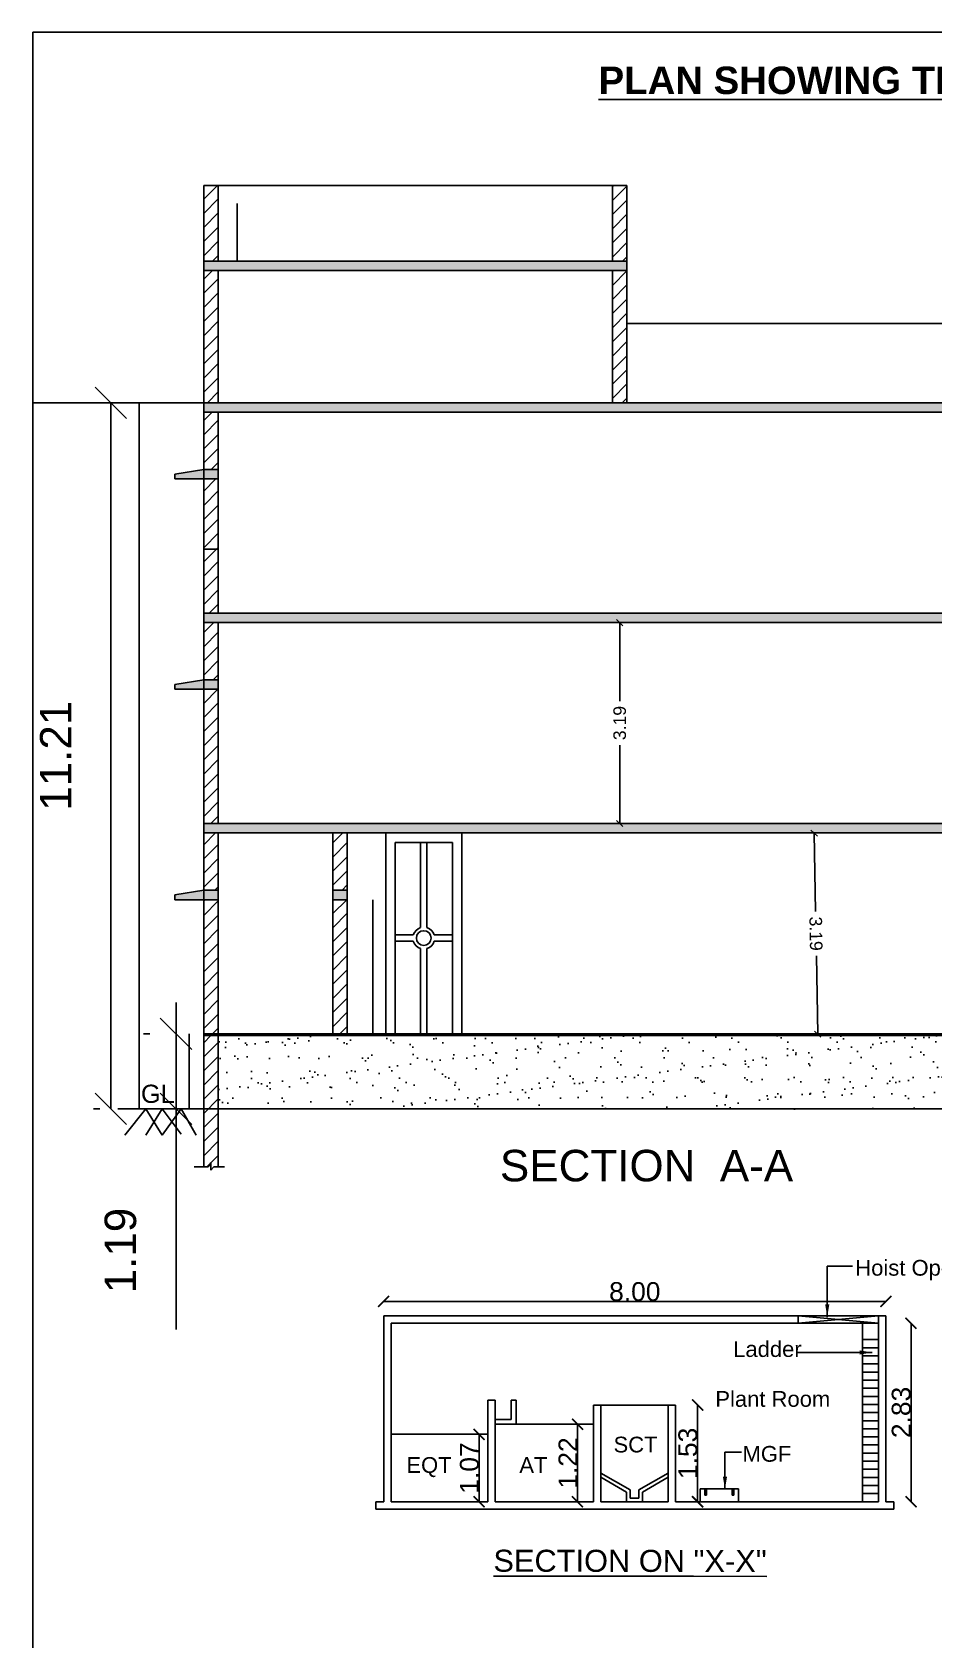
# Model space of a CAD drawing. Header units: metres. Extents: x 145568 to 146222, y 212280 to 212437.
# Drawn here: x 145953.33 to 145967.64, y 212383.79 to 212409.31 of the extents above; entities that cross this region are included whole.
import ezdxf

# ---------------------------------------------------------------- set-up
doc = ezdxf.new("R2010")
doc.units = ezdxf.units.M
doc.linetypes.add('ACAD_ISO07W100', pattern=[3, 0, -3])
for name, color, linetype in [('BLK_1_FLR_0_KITCHEN', 2, 'Continuous'), ('BLK_1_FLR_1_REGULAR_ROOM_1', 2, 'Continuous'), ('BLK_1_HT_OF_BLDG', 5, 'Continuous'), ('BLK_1_PLINTH_HEIGHT', 7, 'Continuous')]:
    doc.layers.add(name, color=color, linetype=linetype)
doc.styles.get("Standard").update_dxf_attribs({"font": 'arial.ttf'})
doc.dimstyles.new('app', dxfattribs={"dimtxt": 0.2, "dimasz": 0.1, "dimexe": 0.18, "dimexo": 0.0625, "dimgap": 0.09, "dimtad": 0, "dimzin": 0, "dimdsep": 46, "dimtxsty": 'Standard', "dimblk": 'OBLIQUE', "dimcen": 0.09, "dimse1": 1, "dimse2": 1, "dimadec": 0, "dimazin": 0, "dimtfac": 1, "dimtofl": 0, "dimtmove": 0, "dimatfit": 3, "dimfxl": 0, "dimtolj": 1, "dimtzin": 0, "dimarcsym": 0})
doc.dimstyles.new('ISO-25', dxfattribs={"dimtxt": 2.5, "dimasz": 2.5, "dimexe": 1.25, "dimexo": 0.625, "dimtad": 1, "dimdsep": 46, "dimtxsty": 'Standard', "dimcen": 2.5, "dimadec": 0, "dimazin": 0, "dimtfac": 1, "dimtmove": 0, "dimatfit": 3, "dimfxl": 0, "dimarcsym": 0})
doc.dimstyles.new('Scale-100 Metre', dxfattribs={"dimtxt": 0.3, "dimasz": 0.175, "dimexe": 0.125, "dimexo": 0.0625, "dimgap": 0, "dimtad": 1, "dimzin": 3, "dimdsep": 46, "dimtxsty": 'Standard', "dimblk": 'ARCHTICK', "dimcen": -0.09, "dimse1": 1, "dimse2": 1, "dimclrd": 3, "dimclrt": 7, "dimadec": 0, "dimazin": 0, "dimtfac": 0.65, "dimtofl": 0, "dimtmove": 0, "dimatfit": 3, "dimfxl": 0, "dimtzin": 0, "dimlwd": -1, "dimarcsym": 0})
pattern_1 = [(45, (345772.72266, 146119.3382), (-0.11225320151, 0.11225320151), [])]

# ---------------------------------------------------------------- blocks, each defined once
blk = doc.blocks.new('_ArchTick')
at = {"color": 0, "linetype": 'ByBlock', "const_width": 0.15}
blk.add_lwpolyline([(-0.5, -0.5), (0.5, 0.5)], dxfattribs=at)
blk = doc.blocks.new('*D108')
at = {"color": 3, "linetype": 'Continuous'}
blk.add_line((145960.424, 212387.05), (145960.424, 212385.979), dxfattribs=at)
at = {"layer": 'Defpoints', "color": 0, "linetype": 'Continuous'}
for p in [(145959.276, 212387.05), (145960.424, 212385.979), (145960.424, 212385.979)]:
    blk.add_point(p, dxfattribs=at)
at = {"color": 3, "linetype": 'Continuous', "xscale": 0.175, "yscale": 0.175, "zscale": 0.175}
for p, rotation in [((145960.424, 212387.05), 90), ((145960.424, 212385.979), 270)]:
    blk.add_blockref('_ArchTick', p, dxfattribs=dict(at, rotation=rotation))
at = {"color": 7, "linetype": 'Continuous', "insert": (145960.271, 212386.514), "char_height": 0.3, "attachment_point": 5, "rotation": 90}
blk.add_mtext('1.07', dxfattribs=at)
blk = doc.blocks.new('*D109')
at = {"color": 3, "linetype": 'Continuous'}
blk.add_line((145961.986, 212387.209), (145961.986, 212385.979), dxfattribs=at)
at = {"layer": 'Defpoints', "color": 0, "linetype": 'Continuous'}
for p in [(145961.058, 212387.209), (145961.05, 212385.979), (145961.986, 212385.979)]:
    blk.add_point(p, dxfattribs=at)
at = {"color": 3, "linetype": 'Continuous', "xscale": 0.175, "yscale": 0.175, "zscale": 0.175}
for p, rotation in [((145961.986, 212387.209), 90), ((145961.986, 212385.979), 270)]:
    blk.add_blockref('_ArchTick', p, dxfattribs=dict(at, rotation=rotation))
at = {"color": 7, "linetype": 'Continuous', "insert": (145961.835, 212386.594), "char_height": 0.3, "attachment_point": 5, "rotation": 90}
blk.add_mtext('1.22', dxfattribs=at)
blk = doc.blocks.new('*D110')
at = {"color": 3, "linetype": 'Continuous'}
blk.add_line((145963.893, 212387.514), (145963.893, 212385.979), dxfattribs=at)
at = {"layer": 'Defpoints', "color": 0, "linetype": 'Continuous'}
for p in [(145962.547, 212387.514), (145963.271, 212385.979), (145963.893, 212385.979)]:
    blk.add_point(p, dxfattribs=at)
at = {"color": 3, "linetype": 'Continuous', "xscale": 0.175, "yscale": 0.175, "zscale": 0.175}
for p, rotation in [((145963.893, 212387.514), 90), ((145963.893, 212385.979), 270)]:
    blk.add_blockref('_ArchTick', p, dxfattribs=dict(at, rotation=rotation))
at = {"color": 7, "linetype": 'Continuous', "insert": (145963.74, 212386.747), "char_height": 0.3, "attachment_point": 5, "rotation": 90}
blk.add_mtext('1.53', dxfattribs=at)
blk = doc.blocks.new('*D111')
at = {"color": 3, "linetype": 'Continuous'}
blk.add_line((145967.282, 212385.979), (145967.282, 212388.814), dxfattribs=at)
at = {"layer": 'Defpoints', "color": 0, "linetype": 'Continuous'}
for p in [(145966.121, 212388.814), (145967.282, 212388.814), (145966.121, 212385.979)]:
    blk.add_point(p, dxfattribs=at)
at = {"color": 3, "linetype": 'Continuous', "xscale": 0.175, "yscale": 0.175, "zscale": 0.175}
for p, rotation in [((145967.282, 212388.814), 90), ((145967.282, 212385.979), 270)]:
    blk.add_blockref('_ArchTick', p, dxfattribs=dict(at, rotation=rotation))
at = {"color": 7, "linetype": 'Continuous', "insert": (145967.128, 212387.397), "char_height": 0.3, "attachment_point": 5, "rotation": 90}
blk.add_mtext('2.83', dxfattribs=at)
blk = doc.blocks.new('*D128')
at = {"color": 3, "linetype": 'Continuous'}
blk.add_line((145958.909, 212389.16), (145966.883, 212389.16), dxfattribs=at)
at = {"layer": 'Defpoints', "color": 0, "linetype": 'Continuous'}
for p in [(145966.883, 212389.16), (145958.909, 212387.68), (145966.883, 212387.68)]:
    blk.add_point(p, dxfattribs=at)
at = {"color": 3, "linetype": 'Continuous', "xscale": 0.175, "yscale": 0.175, "zscale": 0.175, "rotation": 180}
blk.add_blockref('_ArchTick', (145958.909, 212389.16), dxfattribs=at)
at = {"color": 3, "linetype": 'Continuous', "xscale": 0.175, "yscale": 0.175, "zscale": 0.175}
blk.add_blockref('_ArchTick', (145966.883, 212389.16), dxfattribs=at)
at = {"color": 7, "linetype": 'Continuous', "insert": (145962.896, 212389.314), "char_height": 0.3, "attachment_point": 5}
blk.add_mtext('8.00', dxfattribs=at)
blk = doc.blocks.new('_Oblique')
at = {"color": 0, "linetype": 'ByBlock', "lineweight": -2}
blk.add_line((-0.5, -0.5), (0.5, 0.5), dxfattribs=at)
blk = doc.blocks.new('*D133')
at = {"layer": 'BLK_1_HT_OF_BLDG', "color": 0, "linetype": 'ACAD_ISO07W100', "lineweight": -2}
for p, q in [((145954.4, 212403.428), (145953.327, 212403.428)), ((145954.4, 212392.219), (145953.327, 212392.219))]:
    blk.add_line(p, q, dxfattribs=at)
at = {"layer": 'BLK_1_HT_OF_BLDG', "color": 0, "lineweight": -2}
blk.add_line((145954.577, 212403.428), (145954.577, 212392.219), dxfattribs=at)
at = {"layer": 'Defpoints', "color": 0}
for p in [(145955.025, 212403.428, -0.094), (145954.577, 212392.219), (145955.025, 212392.219, -0.094)]:
    blk.add_point(p, dxfattribs=at)
at = {"layer": 'BLK_1_HT_OF_BLDG', "color": 0, "lineweight": -2, "xscale": 0.5, "yscale": 0.5, "zscale": 0.5}
for p, rotation in [((145954.577, 212403.428), 90), ((145954.577, 212392.219), 270)]:
    blk.add_blockref('_Oblique', p, dxfattribs=dict(at, rotation=rotation))
at = {"layer": 'BLK_1_HT_OF_BLDG', "color": 0, "insert": (145953.701, 212397.824), "char_height": 0.5, "attachment_point": 5, "rotation": 90}
blk.add_mtext('11.21', dxfattribs=at)
blk = doc.blocks.new('*D134')
at = {"layer": 'BLK_1_PLINTH_HEIGHT', "color": 0, "lineweight": -2}
for p, q in [((145955.612, 212393.408), (145955.612, 212393.908)), ((145955.612, 212393.408), (145955.612, 212392.219)), ((145955.612, 212392.219), (145955.612, 212388.716))]:
    blk.add_line(p, q, dxfattribs=at)
at = {"layer": 'BLK_1_PLINTH_HEIGHT', "color": 0, "linetype": 'ACAD_ISO07W100', "lineweight": -2}
for p, q in [((145955.193, 212393.408), (145954.362, 212393.408)), ((145955.193, 212392.219), (145954.362, 212392.219))]:
    blk.add_line(p, q, dxfattribs=at)
at = {"layer": 'Defpoints', "color": 0}
for p in [(145955.818, 212393.408, -0.094), (145955.612, 212392.219), (145955.818, 212392.219, -0.094)]:
    blk.add_point(p, dxfattribs=at)
at = {"layer": 'BLK_1_PLINTH_HEIGHT', "color": 0, "lineweight": -2, "xscale": 0.5, "yscale": 0.5, "zscale": 0.5}
for p, rotation in [((145955.612, 212393.408), 270), ((145955.612, 212392.219), 90)]:
    blk.add_blockref('_Oblique', p, dxfattribs=dict(at, rotation=rotation))
at = {"layer": 'BLK_1_PLINTH_HEIGHT', "color": 0, "insert": (145954.731, 212389.967), "char_height": 0.5, "attachment_point": 5, "rotation": 90}
blk.add_mtext('1.19', dxfattribs=at)
blk = doc.blocks.new('*D138')
at = {"layer": 'BLK_1_FLR_0_KITCHEN', "color": 0, "lineweight": -2}
for p, q in [((145965.744, 212396.594), (145965.766, 212395.349)), ((145965.8, 212393.404), (145965.779, 212394.649))]:
    blk.add_line(p, q, dxfattribs=at)
at = {"layer": 'Defpoints', "color": 0}
for p in [(145966.007, 212396.598, -0.094), (145965.8, 212393.404), (145966.063, 212393.408, -0.094)]:
    blk.add_point(p, dxfattribs=at)
at = {"layer": 'BLK_1_FLR_0_KITCHEN', "color": 0, "lineweight": -2, "xscale": 0.1, "yscale": 0.1, "zscale": 0.1}
for p, rotation in [((145965.744, 212396.594), 91.00221213364256), ((145965.8, 212393.404), 271.0022121336426)]:
    blk.add_blockref('_Oblique', p, dxfattribs=dict(at, rotation=rotation))
at = {"layer": 'BLK_1_FLR_0_KITCHEN', "color": 0, "insert": (145965.772, 212394.999), "char_height": 0.2, "attachment_point": 5, "rotation": 271.0022}
blk.add_mtext('\\A1;3.19', dxfattribs=at)
blk = doc.blocks.new('*D636')
at = {"layer": 'BLK_1_FLR_1_REGULAR_ROOM_1', "color": 0, "lineweight": -2}
for p, q in [((145962.657, 212399.938), (145962.657, 212398.693)), ((145962.657, 212396.748), (145962.657, 212397.994))]:
    blk.add_line(p, q, dxfattribs=at)
at = {"layer": 'Defpoints', "color": 0}
for p in [(145962.791, 212399.938, -0.094), (145962.657, 212396.748), (145962.791, 212396.748, -0.094)]:
    blk.add_point(p, dxfattribs=at)
at = {"layer": 'BLK_1_FLR_1_REGULAR_ROOM_1', "color": 0, "lineweight": -2, "xscale": 0.1, "yscale": 0.1, "zscale": 0.1}
for p, rotation in [((145962.657, 212399.938), 90), ((145962.657, 212396.748), 270)]:
    blk.add_blockref('_Oblique', p, dxfattribs=dict(at, rotation=rotation))
at = {"layer": 'BLK_1_FLR_1_REGULAR_ROOM_1', "color": 0, "insert": (145962.657, 212398.343), "char_height": 0.2, "attachment_point": 5, "rotation": 90}
blk.add_mtext('\\A1;3.19', dxfattribs=at)

msp = doc.modelspace()

# ---------------------------------------------------------------- hatches: boundary and pattern name
h = msp.add_hatch()
h.set_pattern_fill('ANSI31', color=0, scale=0.05)
h.set_pattern_definition([(45, (345600.42907, 146695.92044), (-0.11225320151, 0.11225320151), [])])
h.paths.add_polyline_path([(145968.4308, 212405.5284), (145968.2008, 212405.5284), (145968.2008, 212403.4284), (145968.4308, 212403.4284)])
h.paths.add_polyline_path([(145962.7708, 212405.5284), (145962.5408, 212405.5284), (145962.5408, 212403.4284), (145962.7708, 212403.4284)])
h.paths.add_polyline_path([(145956.2808, 212406.8784), (145956.0508, 212406.8784), (145956.0508, 212405.6784), (145956.2808, 212405.6784)])
h.paths.add_polyline_path([(145962.7708, 212406.8784), (145962.5408, 212406.8784), (145962.5408, 212405.6784), (145962.7708, 212405.6784)])
h.paths.add_polyline_path([(145968.4308, 212406.8784), (145968.2008, 212406.8784), (145968.2008, 212405.6784), (145968.4308, 212405.6784)])
h.paths.add_polyline_path([(145974.9208, 212406.8784), (145974.6908, 212406.8784), (145974.6908, 212405.6784), (145974.9208, 212405.6784)])
h = msp.add_hatch()
h.set_pattern_fill('AR-CONC', color=0, scale=0.001)
h.set_pattern_definition([(50, (345600.42907, 146695.51006), (0.182184669, -0.01593908554), [0.01905, -0.20955]), (355, (345600.42907, 146695.51006), (-0.03524342142, 0.19105684524), [0.01524, -0.16764058417]), (100.4514447, (345600.44425, 146695.50874), (0.14694124709, 0.17511775191), [0.0161900088, -0.1780902446]), (46.1842, (345600.42907, 146695.56086), (0.2710790409, -0.04204232793), [0.028575, -0.314325]), (96.63555761, (345600.45166, 146695.55736), (0.23740413405, 0.2474261246), [0.02428502314, -0.26713560816]), (351.18415117, (345600.42907, 146695.56086), (0.23740413406, 0.2474261246), [0.02285996707, -0.25145973192]), (21, (345600.45447, 146695.54816), (0.15161439127, -0.10226519819), [0.01905, -0.20955]), (326, (345600.45447, 146695.54816), (0.06180202835, 0.18418796612), [0.01524, -0.16764]), (71.451445, (345600.4671, 146695.53964), (0.21341641928, 0.08192276889), [0.0161900088, -0.1780899376]), (37.5, (345600.42907, 146695.510064), (0.00308860325, 0.084555038873), [0, -0.165608, 0, -0.17018, 0, -0.168275]), (7.5, (345600.42907, 146695.51006), (0.06681966251, 0.10018057482), [0, -0.097028, 0, -0.161798, 0, -0.064135]), (327.5, (345600.37243, 146695.510064), (0.135590595167, -0.005728743993), [0, -0.0635, 0, -0.19812, 0, -0.26289]), (317.5, (345600.34703, 146695.51006), (0.148129181386, 0.02542649103), [0, -0.08255, 0, -0.131572, 0, -0.18669])])
h.paths.add_polyline_path([(145962.7708, 212405.6784), (145956.0508, 212405.6784), (145956.0508, 212405.5284), (145962.7708, 212405.5284)])
h.paths.add_polyline_path([(145970.6094, 212405.6784), (145968.2008, 212405.6784), (145968.2008, 212405.5284), (145970.6094, 212405.5284)])
h.paths.add_polyline_path([(145974.9208, 212405.6784), (145970.6094, 212405.6784), (145970.6094, 212405.5284), (145974.9208, 212405.5284)])
h = msp.add_hatch()
h.set_pattern_fill('ANSI31', color=0, scale=0.05)
h.set_pattern_definition(pattern_1)
h.paths.add_polyline_path([(145956.2808, 212405.5284), (145956.0508, 212405.5284), (145956.0508, 212403.4284), (145956.2808, 212403.4284)])
h = msp.add_hatch()
h.set_pattern_fill('ANSI31', color=0, scale=0.05)
h.set_pattern_definition(pattern_1)
h.paths.add_polyline_path([(145956.2808, 212403.2784), (145956.0508, 212403.2784), (145956.0508, 212402.3684), (145956.2808, 212402.3684)])
h.paths.add_polyline_path([(145956.2808, 212402.2184), (145956.0508, 212402.2184), (145956.0508, 212400.0884), (145956.2808, 212400.0884)])
h.paths.add_polyline_path([(145956.2808, 212399.9384), (145956.0508, 212399.9384), (145956.0508, 212399.0284), (145956.2808, 212399.0284)])
h.paths.add_polyline_path([(145956.2808, 212398.8784), (145956.0508, 212398.8784), (145956.0508, 212396.7484), (145956.2808, 212396.7484)])
h.paths.add_polyline_path([(145956.2808, 212396.5984), (145956.0508, 212396.5984), (145956.0508, 212395.6884), (145956.2808, 212395.6884)])
h.paths.add_polyline_path([(145956.2808, 212395.5384), (145956.0508, 212395.5384), (145956.0508, 212393.4084), (145956.2808, 212393.4084)])
h.paths.add_polyline_path([(145956.2808, 212393.3834), (145956.0508, 212393.3834), (145956.0508, 212391.2984), (145956.2808, 212391.2984)])
h.paths.add_polyline_path([(145958.3308, 212395.5384), (145958.1008, 212395.5384), (145958.1008, 212393.4084), (145958.3308, 212393.4084)])
h.paths.add_polyline_path([(145958.3308, 212396.5984), (145958.1008, 212396.5984), (145958.1008, 212395.6884), (145958.3308, 212395.6884)])
h.paths.add_polyline_path([(145971.3358, 212396.5984), (145971.1058, 212396.5984), (145971.1058, 212395.6884), (145971.3358, 212395.6884)])
h.paths.add_polyline_path([(145971.3358, 212395.5384), (145971.1058, 212395.5384), (145971.1058, 212393.4084), (145971.3358, 212393.4084)])
h.paths.add_polyline_path([(145972.9748, 212395.5384), (145972.8598, 212395.5384), (145972.8598, 212393.4084), (145972.9748, 212393.4084)])
h.paths.add_polyline_path([(145972.9748, 212396.5984), (145972.8598, 212396.5984), (145972.8598, 212395.6884), (145972.9748, 212395.6884)])
h.paths.add_polyline_path([(145974.9208, 212393.3834), (145974.6908, 212393.3834), (145974.6908, 212391.2984), (145974.9208, 212391.2984)])
h.paths.add_polyline_path([(145974.9208, 212395.5384), (145974.6908, 212395.5384), (145974.6908, 212393.4084), (145974.9208, 212393.4084)])
h.paths.add_polyline_path([(145974.9208, 212396.5984), (145974.6908, 212396.5984), (145974.6908, 212395.6884), (145974.9208, 212395.6884)])
h.paths.add_polyline_path([(145974.9208, 212398.8784), (145974.6908, 212398.8784), (145974.6908, 212396.7484), (145974.9208, 212396.7484)])
h.paths.add_polyline_path([(145974.9208, 212402.2184), (145974.6908, 212402.2184), (145974.6908, 212400.0884), (145974.9208, 212400.0884)])
h.paths.add_polyline_path([(145974.9208, 212399.9384), (145974.6908, 212399.9384), (145974.6908, 212399.0284), (145974.9208, 212399.0284)])
h.paths.add_polyline_path([(145974.9208, 212403.2784), (145974.6908, 212403.2784), (145974.6908, 212402.3684), (145974.9208, 212402.3684)])
h.paths.add_polyline_path([(145974.9208, 212405.5284), (145974.6908, 212405.5284), (145974.6908, 212403.4284), (145974.9208, 212403.4284)])
h = msp.add_hatch()
h.set_pattern_fill('AR-CONC', color=0, scale=0.001)
h.set_pattern_definition([(50, (345772.72266, 146119.3382), (0.182184669, -0.01593908554), [0.01905, -0.20955]), (355, (345772.72266, 146119.3382), (-0.03524342142, 0.19105684524), [0.01524, -0.16764058417]), (100.4514447, (345772.73785, 146119.33688), (0.14694124709, 0.17511775191), [0.0161900088, -0.1780902446]), (46.1842, (345772.72266, 146119.389), (0.2710790409, -0.04204232793), [0.028575, -0.314325]), (96.63555761, (345772.74525, 146119.3855), (0.23740413405, 0.2474261246), [0.02428502314, -0.26713560816]), (351.18415117, (345772.72266, 146119.389), (0.23740413406, 0.2474261246), [0.02285996707, -0.25145973192]), (21, (345772.74806, 146119.3763), (0.15161439127, -0.10226519819), [0.01905, -0.20955]), (326, (345772.74806, 146119.3763), (0.06180202835, 0.18418796612), [0.01524, -0.16764]), (71.451445, (345772.7607, 146119.36778), (0.21341641928, 0.08192276889), [0.0161900088, -0.1780899376]), (37.5, (345772.722664, 146119.338204), (0.00308860325, 0.084555038873), [0, -0.165608, 0, -0.17018, 0, -0.168275]), (7.5, (345772.72266, 146119.3382), (0.06681966251, 0.10018057482), [0, -0.097028, 0, -0.161798, 0, -0.064135]), (327.5, (345772.66602, 146119.338204), (0.135590595167, -0.005728743993), [0, -0.0635, 0, -0.19812, 0, -0.26289]), (317.5, (345772.64062, 146119.3382), (0.148129181386, 0.02542649103), [0, -0.08255, 0, -0.131572, 0, -0.18669])])
h.paths.add_polyline_path([(145974.9208, 212396.7484), (145956.0508, 212396.7484), (145956.0508, 212396.5984), (145974.9208, 212396.5984)])
h.paths.add_polyline_path([(145974.9208, 212400.0884), (145956.0508, 212400.0884), (145956.0508, 212399.9384), (145974.9208, 212399.9384)])
h.paths.add_polyline_path([(145974.9208, 212403.4284), (145956.0508, 212403.4284), (145956.0508, 212403.2784), (145974.9208, 212403.2784)])
h.paths.add_polyline_path([(145956.2808, 212402.3684), (145956.0508, 212402.3684), (145956.0508, 212402.2184), (145956.2808, 212402.2184)])
h.paths.add_polyline_path([(145956.0508, 212402.3684), (145955.5936, 212402.2946), (145955.5936, 212402.2184), (145956.0508, 212402.2184)])
h.paths.add_polyline_path([(145956.0508, 212399.0284), (145955.5936, 212398.9546), (145955.5936, 212398.8784), (145956.0508, 212398.8784)])
h.paths.add_polyline_path([(145956.2808, 212399.0284), (145956.0508, 212399.0284), (145956.0508, 212398.8784), (145956.2808, 212398.8784)])
h.paths.add_polyline_path([(145956.0508, 212395.6884), (145955.5936, 212395.6146), (145955.5936, 212395.5384), (145956.0508, 212395.5384)])
h.paths.add_polyline_path([(145956.2808, 212395.6884), (145956.0508, 212395.6884), (145956.0508, 212395.5384), (145956.2808, 212395.5384)])
h.paths.add_polyline_path([(145975.378, 212395.6146), (145974.9208, 212395.6884), (145974.9208, 212395.5384), (145975.378, 212395.5384)])
h.paths.add_polyline_path([(145974.9208, 212395.6884), (145974.6908, 212395.6884), (145974.6908, 212395.5384), (145974.9208, 212395.5384)])
h.paths.add_polyline_path([(145972.9748, 212395.6884), (145972.8598, 212395.6884), (145972.8598, 212395.5384), (145972.9748, 212395.5384)])
h.paths.add_polyline_path([(145971.3358, 212395.6884), (145971.1058, 212395.6884), (145971.1058, 212395.5384), (145971.3358, 212395.5384)])
h.paths.add_polyline_path([(145958.3308, 212395.6884), (145958.1008, 212395.6884), (145958.1008, 212395.5384), (145958.3308, 212395.5384)])
h.paths.add_polyline_path([(145974.9208, 212399.0284), (145974.6908, 212399.0284), (145974.6908, 212398.8784), (145974.9208, 212398.8784)])
h.paths.add_polyline_path([(145974.9208, 212399.0284), (145974.9208, 212398.8784), (145975.378, 212398.8784), (145975.378, 212398.9546)])
h.paths.add_polyline_path([(145974.9208, 212402.3684), (145974.6908, 212402.3684), (145974.6908, 212402.2184), (145974.9208, 212402.2184)])
h.paths.add_polyline_path([(145975.378, 212402.2946), (145974.9208, 212402.3684), (145974.9208, 212402.2184), (145975.378, 212402.2184)])
h = msp.add_hatch()
h.set_pattern_fill('AR-CONC', color=0, scale=0.0001)
h.set_pattern_definition([(50, (345772.722664, 146119.338204), (0.0182184668996, -0.0015939085539), [0.001905, -0.020955]), (355, (345772.722664, 146119.338204), (-0.0035243421425, 0.0191056845239), [0.001524, -0.016764058417]), (100.4514447, (345772.724182, 146119.338071), (0.014694124709, 0.0175117751912), [0.00161900088, -0.01780902446]), (46.1842, (345772.722664, 146119.343284), (0.0271079040892, -0.0042042327933), [0.0028575, -0.0314325]), (96.63555761, (345772.724923, 146119.342934), (0.023740413405, 0.0247426124598), [0.002428502314, -0.026713560816]), (351.18415117, (345772.722664, 146119.343284), (0.0237404134065, 0.0247426124586), [0.002285996707, -0.025145973192]), (21, (345772.725204, 146119.342014), (0.0151614391269, -0.0102265198187), [0.001905, -0.020955]), (326, (345772.725204, 146119.342014), (0.0061802028348, 0.0184187966122), [0.001524, -0.016764]), (71.451445, (345772.726467, 146119.341162), (0.0213416419279, 0.0081922768886), [0.00161900088, -0.01780899376]), (37.5, (345772.7226637, 146119.338204), (0.00030886032506, 0.00845550388732), [0, -0.0165608, 0, -0.017018, 0, -0.0168275]), (7.5, (345772.722664, 146119.338204), (0.00668196625103, 0.0100180574818), [0, -0.0097028, 0, -0.0161798, 0, -0.0064135]), (327.5, (345772.7169995, 146119.338204), (0.01355905951669, -0.00057287439927), [0, -0.00635, 0, -0.019812, 0, -0.026289]), (317.5, (345772.71446, 146119.338204), (0.0148129181386, 0.0025426491033), [0, -0.008255, 0, -0.0131572, 0, -0.018669])])
h.paths.add_polyline_path([(145974.9208, 212393.4084), (145956.0508, 212393.4084), (145956.0508, 212393.3834), (145974.9208, 212393.3834)])
h = msp.add_hatch()
h.set_pattern_fill('AR-CONC', color=0, scale=0.1)
h.set_pattern_definition([(50, (345772.723, 146119.338), (18.2184669, -1.5939086), [1.905, -20.955]), (355, (345772.723, 146119.338), (-3.5243421, 19.1056845), [1.524, -16.7640584]), (100.451445, (345774.24, 146119.205), (14.6941247, 17.5117752), [1.6190009, -17.8090245]), (46.1842, (345772.723, 146124.418), (27.107904, -4.2042328), [2.8575, -31.4325]), (96.635558, (345774.982, 146124.068), (23.7404134, 24.7426125), [2.4285023, -26.7135608]), (351.184151, (345772.723, 146124.418), (23.7404134, 24.7426125), [2.2859967, -25.1459732]), (21, (345775.263, 146123.148), (15.1614391, -10.2265198), [1.905, -20.955]), (326, (345775.263, 146123.148), (6.1802028, 18.4187966), [1.524, -16.764]), (71.451445, (345776.526, 146122.296), (21.341642, 8.1922769), [1.6190009, -17.8089938]), (37.5, (345772.7227, 146119.338), (0.30886033, 8.45550389), [0, -16.5608, 0, -17.018, 0, -16.8275]), (7.5, (345772.723, 146119.338), (6.68196625, 10.0180575), [0, -9.7028, 0, -16.1798, 0, -6.4135]), (327.5, (345767.0585, 146119.338), (13.55905952, -0.5728744), [0, -6.35, 0, -19.812, 0, -26.289]), (317.5, (345764.518, 146119.338), (14.81291814, 2.5426491), [0, -8.255, 0, -13.1572, 0, -18.669])])
h.paths.add_polyline_path([(145974.6908, 212393.4084), (145956.2808, 212393.4084), (145956.2808, 212393.3834), (145974.6908, 212393.3834)])
h = msp.add_hatch()
h.set_pattern_fill('AR-SAND', color=0, scale=0.0099)
h.set_pattern_definition([(37.5, (345600.42907, 146695.92044), (-0.0158403098, 0.48451910496), [0, -0.3822192, 0, -0.427482, 0, -0.4086225]), (7.5, (345600.4291, 146695.92044), (0.4450280503, 0.7096568496), [0, -0.2061972, 0, -0.3445002, 0, -0.1320165]), (327.5, (345600.11978, 146695.92044), (0.7830824465, 0.0014228128), [0, -0.12573, 0, -0.452628, 0, -0.590931]), (317.5, (345600.1198, 146695.92044), (0.755920888, 0.22070003), [0, -0.062865, 0, -0.2967228, 0, -0.339471])])
h.paths.add_polyline_path([(145974.6908, 212393.3834), (145956.2808, 212393.3834), (145956.2808, 212392.2084), (145974.6908, 212392.2084)])

# ---------------------------------------------------------------- linework, layer by layer
at = {"color": 0}
for p, q in [((145956.0508, 212405.5284, -0.0942), (145956.0508, 212406.8784, -0.0942)), ((145962.7708, 212406.8784, -0.0942), (145956.0508, 212406.8784, -0.0942)), ((145956.2808, 212405.6784, -0.0942), (145956.2808, 212406.8784, -0.0942)), ((145962.5408, 212405.6784, -0.0942), (145962.5408, 212406.8784, -0.0942)), ((145962.7708, 212405.5284, -0.0942), (145962.7708, 212406.8784, -0.0942)), ((145962.7708, 212405.6784, -0.0942), (145956.0508, 212405.6784, -0.0942)), ((145956.0508, 212405.5284, -0.0942), (145962.7708, 212405.5284, -0.0942)), ((145956.0508, 212391.2984, -0.0942), (145956.0508, 212405.5284, -0.0942)), ((145962.7708, 212405.5284, -0.0942), (145956.0508, 212405.5284, -0.0942)), ((145956.2808, 212403.4284, -0.0942), (145956.2808, 212405.5284, -0.0942)), ((145962.5408, 212403.4284, -0.0942), (145962.5408, 212405.5284, -0.0942)), ((145962.7708, 212403.4284, -0.0942), (145962.7708, 212405.5284, -0.0942)), ((145968.2008, 212404.6884, -0.0942), (145962.7708, 212404.6884, -0.0942)), ((145953.3375, 212403.4284, -0.0942), (145974.9208, 212403.4284, -0.0942)), ((145956.0508, 212403.2784, -0.0942), (145974.9208, 212403.2784, -0.0942)), ((145956.2808, 212400.0884, -0.0942), (145956.2808, 212403.2784, -0.0942)), ((145955.5936, 212402.2946, -0.0942), (145956.0508, 212402.3684, -0.0942)), ((145955.5936, 212402.2184, -0.0942), (145955.5936, 212402.2946, -0.0942)), ((145956.0508, 212402.3684, -0.0942), (145956.2808, 212402.3684, -0.0942)), ((145956.0508, 212402.2184, -0.0942), (145955.5936, 212402.2184, -0.0942)), ((145956.0508, 212402.2184, -0.0942), (145956.2808, 212402.2184, -0.0942)), ((145956.0508, 212400.0884, -0.0942), (145974.9208, 212400.0884, -0.0942)), ((145956.0508, 212399.9384, -0.0942), (145974.9208, 212399.9384, -0.0942)), ((145956.2808, 212396.7484, -0.0942), (145956.2808, 212399.9384, -0.0942)), ((145955.5936, 212398.9546, -0.0942), (145956.0508, 212399.0284, -0.0942)), ((145956.0508, 212399.0284, -0.0942), (145956.2808, 212399.0284, -0.0942)), ((145955.5936, 212398.8784, -0.0942), (145955.5936, 212398.9546, -0.0942)), ((145956.0508, 212398.8784, -0.0942), (145955.5936, 212398.8784, -0.0942)), ((145956.0508, 212398.8784, -0.0942), (145956.2808, 212398.8784, -0.0942)), ((145956.0508, 212396.7484, -0.0942), (145974.9208, 212396.7484, -0.0942)), ((145956.0508, 212396.5984, -0.0942), (145974.9208, 212396.5984, -0.0942)), ((145956.2808, 212393.4084, -0.0942), (145956.2808, 212396.5984, -0.0942)), ((145958.1008, 212393.4084, -0.0942), (145958.1008, 212396.5984, -0.0942)), ((145958.3308, 212393.4084, -0.0942), (145958.3308, 212396.5984, -0.0942)), ((145958.9404, 212393.4084, -0.0942), (145958.9404, 212396.5984, -0.0942)), ((145959.0904, 212396.4484, -0.0942), (145960.0004, 212396.4484, -0.0942)), ((145959.0904, 212393.4084, -0.0942), (145959.0904, 212396.4484, -0.0942)), ((145959.4954, 212396.4484, -0.0942), (145959.4954, 212395.0953, -0.0942)), ((145959.5954, 212396.4484, -0.0942), (145959.5954, 212395.0953, -0.0942)), ((145960.0004, 212393.4084, -0.0942), (145960.0004, 212396.4484, -0.0942)), ((145960.1504, 212393.4084, -0.0942), (145960.1504, 212396.5984, -0.0942)), ((145955.5936, 212395.6146, -0.0942), (145956.0508, 212395.6884, -0.0942)), ((145956.0508, 212395.6884, -0.0942), (145956.2808, 212395.6884, -0.0942)), ((145958.1008, 212395.6884, -0.0942), (145958.3308, 212395.6884, -0.0942)), ((145955.5936, 212395.5384, -0.0942), (145955.5936, 212395.6146, -0.0942)), ((145956.0508, 212395.5384, -0.0942), (145955.5936, 212395.5384, -0.0942)), ((145956.0508, 212395.5384, -0.0942), (145956.2808, 212395.5384, -0.0942)), ((145958.1008, 212395.5384, -0.0942), (145958.3308, 212395.5384, -0.0942)), ((145959.0904, 212394.9784, -0.0942), (145959.3786, 212394.9784, -0.0942)), ((145959.7123, 212394.9784, -0.0942), (145960.0004, 212394.9784, -0.0942)), ((145959.0904, 212394.8784, -0.0942), (145959.3786, 212394.8784, -0.0942)), ((145959.4954, 212394.7616, -0.0942), (145959.4954, 212393.4084, -0.0942)), ((145959.5954, 212394.7616, -0.0942), (145959.5954, 212393.4084, -0.0942)), ((145959.7123, 212394.8784, -0.0942), (145960.0004, 212394.8784, -0.0942)), ((145956.0508, 212393.4084, -0.0942), (145974.9208, 212393.4084, -0.0942)), ((145956.0508, 212393.3834, -0.0942), (145974.9208, 212393.3834, -0.0942)), ((145956.2808, 212391.2984, -0.0942), (145956.2808, 212393.3834, -0.0942)), ((145954.6875, 212392.2188, -0.0942), (145976.8892, 212392.2188, -0.0942)), ((145954.8001, 212391.7972, -0.0942), (145955.1314, 212392.2188, -0.0942)), ((145955.1314, 212392.2188, -0.0942), (145955.3921, 212391.7972, -0.0942)), ((145955.1314, 212391.7972, -0.0942), (145955.3894, 212392.2188, -0.0942)), ((145955.3894, 212392.2188, -0.0942), (145955.6935, 212391.8134, -0.0942)), ((145955.3921, 212391.7972, -0.0942), (145955.6935, 212392.2188, -0.0942)), ((145955.6935, 212392.2188, -0.0942), (145955.9325, 212391.7972, -0.0942)), ((145956.1204, 212391.2984, -0.0942), (145956.1647, 212391.3618, -0.0942)), ((145956.1647, 212391.3618, -0.0942), (145956.1647, 212391.2426, -0.0942)), ((145955.9002, 212391.2984, -0.0942), (145956.1204, 212391.2984, -0.0942)), ((145956.1647, 212391.2426, -0.0942), (145956.2115, 212391.2984, -0.0942)), ((145956.2115, 212391.2984, -0.0942), (145956.3813, 212391.2984, -0.0942))]:
    msp.add_line(p, q, dxfattribs=at)
at = {"color": 17}
msp.add_line((145956.5829, 212405.6784, -0.0942), (145956.5829, 212406.5928, -0.0942), dxfattribs=at)
at = {"color": 73}
msp.add_line((145956.0508, 212401.1047, -0.0942), (145956.2808, 212401.1047, -0.0942), dxfattribs=at)
at = {"color": 89}
msp.add_line((145958.736, 212393.4084, -0.0942), (145958.736, 212395.5384, -0.0942), dxfattribs=at)
for p, q in [((145958.9091, 212388.931, -0.1413), (145958.9091, 212385.9794, -0.1413)), ((145958.9091, 212388.931, -0.1413), (145965.4916, 212388.931, -0.1413)), ((145959.0263, 212388.8138, -0.1413), (145965.4916, 212388.8138, -0.1413)), ((145959.0263, 212388.8138, -0.1413), (145959.0263, 212385.9794, -0.1413)), ((145965.4916, 212388.931, -0.1413), (145965.4916, 212388.8138, -0.1413)), ((145966.7655, 212388.931, -0.1413), (145966.7655, 212385.9794, -0.1413)), ((145966.7655, 212388.931, -0.1413), (145966.8827, 212388.931, -0.1413)), ((145966.8827, 212388.931, -0.1413), (145966.8827, 212385.9794, -0.1413)), ((145960.5614, 212387.5907, -0.1413), (145960.6786, 212387.5907, -0.1413)), ((145960.5614, 212387.5907, -0.1413), (145960.5614, 212385.9794, -0.1413)), ((145960.6786, 212387.5907, -0.1413), (145960.6786, 212385.9794, -0.1413)), ((145960.9334, 212387.5907, -0.1413), (145960.9334, 212387.285, -0.1413)), ((145960.9334, 212387.5907, -0.1413), (145961.0098, 212387.5907, -0.1413)), ((145961.0098, 212387.5907, -0.1413), (145961.0098, 212387.2085, -0.1413)), ((145962.2392, 212387.5144, -0.1413), (145962.3564, 212387.5144, -0.1413)), ((145962.2392, 212387.5144, -0.1413), (145962.2392, 212385.9794, -0.1413)), ((145962.3564, 212387.5144, -0.1413), (145962.3564, 212385.9794, -0.1413)), ((145963.4266, 212387.5144, -0.1413), (145963.4266, 212385.9794, -0.1413)), ((145963.4266, 212387.5144, -0.1413), (145963.5438, 212387.5144, -0.1413)), ((145963.5438, 212387.5144, -0.1413), (145963.5438, 212385.9794, -0.1413)), ((145960.6786, 212387.285, -0.1413), (145960.9334, 212387.285, -0.1413)), ((145961.0098, 212387.2085, -0.1413), (145960.6786, 212387.2085, -0.1413)), ((145958.7817, 212385.9794, -0.1413), (145958.7817, 212385.8622, -0.1413)), ((145958.7817, 212385.9794, -0.1413), (145958.9091, 212385.9794, -0.1413)), ((145959.0263, 212385.9794, -0.1413), (145960.5614, 212385.9794, -0.1413)), ((145960.6786, 212385.9794, -0.1413), (145962.2392, 212385.9794, -0.1413)), ((145962.3564, 212385.9794, -0.1413), (145963.4266, 212385.9794, -0.1413)), ((145963.5438, 212385.9794, -0.1413), (145966.7655, 212385.9794, -0.1413)), ((145966.8827, 212385.9794, -0.1413), (145967.0101, 212385.9794, -0.1413)), ((145967.0101, 212385.9794, -0.1413), (145967.0101, 212385.8622, -0.1413)), ((145958.7817, 212385.8622, -0.1413), (145967.0101, 212385.8622, -0.1413))]:
    msp.add_line(p, q)
at = {"color": 5, "linetype": 'ByBlock'}
for p, q in [((145966.7655, 212388.931, -0.1413), (145965.4916, 212388.8138, -0.1413)), ((145966.7655, 212388.8138, -0.1413), (145965.4916, 212388.931, -0.1413)), ((145965.4916, 212388.931, -0.1413), (145966.7655, 212388.931, -0.1413)), ((145965.4916, 212388.8138, -0.1413), (145966.7655, 212388.8138, -0.1413)), ((145966.5107, 212388.8138, -0.1413), (145966.5107, 212385.9794, -0.1413)), ((145966.5107, 212388.5526, -0.1413), (145966.7655, 212388.5526, -0.1413)), ((145966.5107, 212388.4239, -0.1413), (145966.7655, 212388.4239, -0.1413)), ((145966.5107, 212388.2953, -0.1413), (145966.7655, 212388.2953, -0.1413)), ((145966.5107, 212388.1666, -0.1413), (145966.7655, 212388.1666, -0.1413)), ((145966.5107, 212388.038, -0.1413), (145966.7655, 212388.038, -0.1413)), ((145966.5107, 212387.9093, -0.1413), (145966.7655, 212387.9093, -0.1413)), ((145966.5107, 212387.7806, -0.1413), (145966.7655, 212387.7806, -0.1413)), ((145966.5107, 212387.652, -0.1413), (145966.7655, 212387.652, -0.1413)), ((145966.5107, 212387.5233, -0.1413), (145966.7655, 212387.5233, -0.1413)), ((145966.5107, 212387.3946, -0.1413), (145966.7655, 212387.3946, -0.1413)), ((145966.5107, 212387.266, -0.1413), (145966.7655, 212387.266, -0.1413)), ((145966.5107, 212387.1373, -0.1413), (145966.7655, 212387.1373, -0.1413)), ((145966.5107, 212387.0087, -0.1413), (145966.7655, 212387.0087, -0.1413)), ((145966.5107, 212386.88, -0.1413), (145966.7655, 212386.88, -0.1413)), ((145966.5107, 212386.7513, -0.1413), (145966.7655, 212386.7513, -0.1413)), ((145966.5107, 212386.6227, -0.1413), (145966.7655, 212386.6227, -0.1413)), ((145966.5107, 212386.494, -0.1413), (145966.7655, 212386.494, -0.1413)), ((145966.5107, 212386.3653, -0.1413), (145966.7655, 212386.3653, -0.1413)), ((145966.5107, 212386.2367, -0.1413), (145966.7655, 212386.2367, -0.1413)), ((145966.5107, 212386.108, -0.1413), (145966.7655, 212386.108, -0.1413))]:
    msp.add_line(p, q, dxfattribs=at)
at = {"color": 5}
for p, q in [((145962.3564, 212387.5144, -0.1413), (145963.4266, 212387.5144, -0.1413)), ((145959.0263, 212387.0496, -0.1413), (145960.5614, 212387.0496, -0.1413)), ((145961.0098, 212387.2085, -0.1413), (145962.2392, 212387.2085, -0.1413)), ((145962.8226, 212386.1661, -0.1413), (145962.3564, 212386.4352, -0.1413)), ((145962.764, 212386.1322, -0.1413), (145962.3564, 212386.3676, -0.1413)), ((145962.9604, 212386.1661, -0.1413), (145963.4266, 212386.4352, -0.1413)), ((145963.019, 212386.1322, -0.1413), (145963.4266, 212386.3676, -0.1413)), ((145962.764, 212385.9794, -0.1413), (145962.764, 212386.1322, -0.1413)), ((145962.8226, 212386.038, -0.1413), (145962.8226, 212386.1661, -0.1413)), ((145962.8226, 212386.038, -0.1413), (145962.9604, 212386.038, -0.1413)), ((145962.9604, 212386.038, -0.1413), (145962.9604, 212386.1661, -0.1413)), ((145963.019, 212385.9794, -0.1413), (145963.019, 212386.1322, -0.1413)), ((145963.9324, 212386.1832, -0.1413), (145963.9324, 212385.9794, -0.1413)), ((145963.9324, 212386.1832, -0.1413), (145964.5438, 212386.1832, -0.1413)), ((145964.0088, 212386.1832, -0.1413), (145964.0088, 212386.0813, -0.1413)), ((145964.0088, 212386.0813, -0.1413), (145964.0343, 212386.0813, -0.1413)), ((145964.0343, 212386.1832, -0.1413), (145964.0343, 212386.0813, -0.1413)), ((145964.4419, 212386.1832, -0.1413), (145964.4419, 212386.0813, -0.1413)), ((145964.4419, 212386.0813, -0.1413), (145964.4674, 212386.0813, -0.1413)), ((145964.4674, 212386.1832, -0.1413), (145964.4674, 212386.0813, -0.1413)), ((145964.5438, 212386.1832, -0.1413), (145964.5438, 212385.9794, -0.1413))]:
    msp.add_line(p, q, dxfattribs=at)
at = {"color": 0, "elevation": -0.0942}
msp.add_lwpolyline([(145953.3375, 212409.313), (145953.3375, 212350.294), (146036.7987, 212350.294), (146036.7987, 212409.313)], close=True, dxfattribs=at)
at = {"color": 0}
msp.add_circle((145959.5454, 212394.9284, -0.0942), 0.1173, dxfattribs=at)
for start, end in [(106.68562, 163.31438), (16.68562, 73.31438), (196.68562, 253.31438), (286.68562, 343.31438)]:
    msp.add_arc((145959.5454, 212394.9284, -0.0942), 0.1741, start, end, dxfattribs=at)
at = {"layer": 'BLK_1_HT_OF_BLDG', "color": 5}
msp.add_line((145955.0255, 212392.2188, -0.0942), (145955.0255, 212403.4284, -0.0942), dxfattribs=at)
at = {"layer": 'BLK_1_PLINTH_HEIGHT', "color": 7}
msp.add_line((145955.8181, 212392.2084, -0.0942), (145955.8181, 212393.4084, -0.0942), dxfattribs=at)

# ---------------------------------------------------------------- texts
at = {"color": 1, "linetype": 'Continuous', "insert": (145980.8274, 212408.7663, -0.0942), "char_height": 0.4359359, "width": 43.603299, "attachment_point": 2}
msp.add_mtext('\\A1;{\\fArial|b1|i0|c0|p34;\\LPLAN SHOWING THE PROPOSED KALYANAMANDAPAM BUILDING IN SURVEY NO: 1196/1A2A2, MALLI VILLAGEPANCHAYAT,\\PSRIVILLIPUTHUR  TALUK, VIRUDHUNAGAR DISTRICT.}', dxfattribs=at)
at = {"color": 0, "attachment_point": 1}
for s, width, insert, char_height in [('GL', 0.621949, (145955.0546, 212392.6008, -0.0942), 0.28844), ('SECTION  A-A ', 8.053132, (145960.7542, 212391.5662, -0.0942), 0.5)]:
    msp.add_mtext_dynamic_manual_height_columns(s, width=width, gutter_width=1.4422, heights=[0], dxfattribs=dict(at, insert=insert, char_height=char_height))
at = {"color": 7, "linetype": 'ByBlock', "char_height": 0.25, "attachment_point": 1}
for s, insert, width in [('Hoist Opening', (145966.3974, 212389.8188, -0.1413), 2.551512), ('Ladder', (145964.4585, 212388.528, -0.1413), 2.551512), ('Plant Room', (145964.1753, 212387.7365, -0.1413), 2.214376), ('SCT', (145962.5587, 212387.0119, -0.1413), 0.697082), ('MGF', (145964.6066, 212386.8645, -0.1413), 0.697082), ('EQT', (145959.2696, 212386.6873, -0.1413), 0.697082), ('AT', (145961.0627, 212386.6873, -0.1413), 0.697082)]:
    msp.add_mtext(s, dxfattribs=dict(at, insert=insert, width=width))
at = {"color": 7, "linetype": 'ByBlock', "insert": (145962.8211, 212385.2156, -0.1413), "char_height": 0.35, "width": 4.321201, "attachment_point": 2, "rotation": 359.95207}
msp.add_mtext('{\\L\\C1;SECTION ON "X-X"}', dxfattribs=at)

# ---------------------------------------------------------------- dimensions: what is measured, and where the dimension line sits
at = {"color": 2, "linetype": 'Continuous'}
dim = msp.add_linear_dim(base=(145966.8827, 212389.1605, -0.0942), p1=(145958.9091, 212387.6799, -0.0942), p2=(145966.8827, 212387.6799, -0.0942), text='8.00', dimstyle='Scale-100 Metre', override={"dimpost": '\\X'}, dxfattribs=at)
dim.commit()
dim.dimension.update_dxf_attribs({"geometry": '*D128', "text_midpoint": (145962.8959, 212389.3136, -0.0942)})
for base, p1, p2, text, picture, middle in [((145967.2817, 212388.8138, -0.0942), (145966.1207, 212385.9794, -0.0942), (145966.1207, 212388.8138, -0.0942), '2.83', '*D111', (145967.1284, 212387.3966, -0.0942)), ((145963.8931, 212385.9794, -0.0942), (145962.5467, 212387.5144, -0.0942), (145963.2705, 212385.9794, -0.0942), '1.53', '*D110', (145963.7398, 212386.7469, -0.0942)), ((145961.9857, 212385.9794, -0.0942), (145961.0575, 212387.2085, -0.0942), (145961.0502, 212385.9794, -0.0942), '1.22', '*D109', (145961.8351, 212386.5939, -0.0942)), ((145960.4238, 212385.9794, -0.0942), (145959.2762, 212387.0496, -0.0942), (145960.4238, 212385.9794, -0.0942), '1.07', '*D108', (145960.2706, 212386.5145, -0.0942))]:
    dim = msp.add_linear_dim(base=base, p1=p1, p2=p2, angle=90, text=text, dimstyle='Scale-100 Metre', override={"dimpost": '\\X'}, dxfattribs=at)
    dim.commit()
    dim.dimension.update_dxf_attribs({"geometry": picture, "text_midpoint": middle})
at = {"layer": 'BLK_1_FLR_0_KITCHEN', "color": 2}
dim = msp.add_aligned_dim(p1=(145966.0073, 212396.5984, -0.0942), p2=(145966.0631, 212393.4084, -0.0942), distance=-0.2628, dimstyle='app', dxfattribs=at)
dim.commit()
dim.dimension.update_dxf_attribs({"geometry": '*D138', "text_midpoint": (145965.7724, 212394.9988)})
at = {"layer": 'BLK_1_FLR_1_REGULAR_ROOM_1', "color": 2}
dim = msp.add_aligned_dim(p1=(145962.791, 212399.9384, -0.0942), p2=(145962.791, 212396.7484, -0.0942), distance=-0.1339, dimstyle='app', dxfattribs=at)
dim.commit()
dim.dimension.update_dxf_attribs({"geometry": '*D636', "text_midpoint": (145962.6571, 212398.3434)})
at = {"layer": 'BLK_1_HT_OF_BLDG', "color": 5}
dim = msp.add_aligned_dim(p1=(145955.0255, 212403.4284, -0.0942), p2=(145955.0255, 212392.2188, -0.0942), distance=-0.4487, dimstyle='ISO-25', override={"dimtxt": 0.5, "dimasz": 0.5, "dimrnd": 0, "dimblk": 'Oblique', "dimfxl": 1.25}, dxfattribs=at)
dim.commit()
dim.dimension.update_dxf_attribs({"geometry": '*D133', "text_midpoint": (145953.7008, 212397.8236)})
at = {"layer": 'BLK_1_PLINTH_HEIGHT', "color": 7}
dim = msp.add_aligned_dim(p1=(145955.8181, 212393.4084, -0.0942), p2=(145955.8181, 212392.2188, -0.0942), distance=-0.2065, dimstyle='ISO-25', override={"dimtxt": 0.5, "dimasz": 0.5, "dimrnd": 0, "dimblk": 'Oblique', "dimfxl": 1.25}, dxfattribs=at)
dim.commit()
dim.dimension.update_dxf_attribs({"geometry": '*D134', "text_midpoint": (145954.7313, 212389.9675)})

# ---------------------------------------------------------------- leaders
at = {"color": 1, "linetype": 'Continuous', "lineweight": -2}
for points in [[(145965.952, 212388.9115, 54.3553), (145965.952, 212389.7199, 54.3553), (145966.3525, 212389.7199, 54.3553)], [(145964.3278, 212386.1774, -0.0942), (145964.3278, 212386.7646, -0.0942), (145964.5888, 212386.7646, -0.0942)]]:
    msp.add_leader(points, dimstyle='Scale-100 Metre', override={"dimasz": 0.2, "dimdec": 2, "dimtdec": 2, "dimfxlon": 1, "dimarcsym": 1}, dxfattribs=at)
msp.add_leader([(145966.6658, 212388.3492, -0.0942), (145965.4793, 212388.3492, -0.0942)], dimstyle='Scale-100 Metre', override={"dimasz": 0.2, "dimdec": 2, "dimtdec": 2, "dimfxlon": 1, "dimarcsym": 1})

doc.saveas('drawing.dxf')
